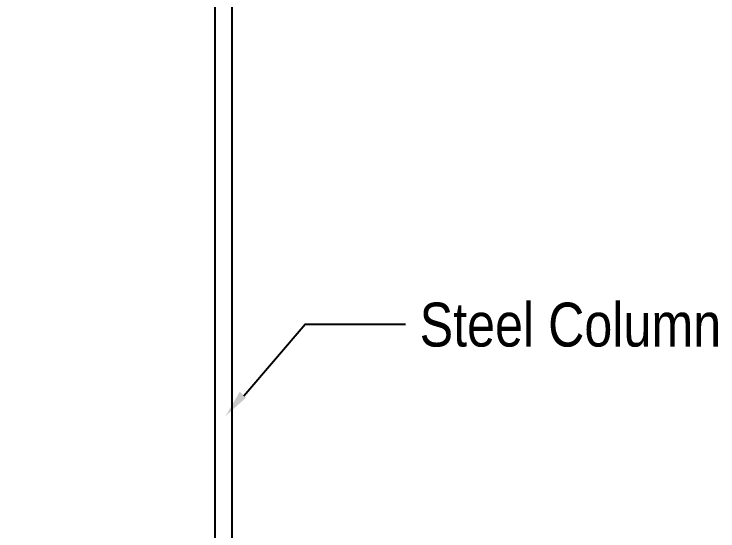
# Model space of a CAD drawing. Header units: metres. Extents: x -941 to 1333, y -28 to 1490.
# Drawn here: x 1026.605 to 1031.419, y 407.929 to 411.463 of the extents above; entities that cross this region are included whole.
import ezdxf

# ---------------------------------------------------------------- set-up
doc = ezdxf.new("R2010")
doc.units = ezdxf.units.M
doc.styles.add('style2A', font='swissc.ttf')

msp = doc.modelspace()

# ---------------------------------------------------------------- linework, layer by layer
at = {"lineweight": 25}
for points in [[(1023.34116, 417.58908), (1028.09313, 417.58908), (1028.09313, 406.38001)], [(1027.98132, 406.38001), (1027.98132, 417.58908)], [(1028.17699, 408.85383), (1028.59628, 409.34301), (1029.28113, 409.34301)]]:
    msp.add_lwpolyline(points, dxfattribs=at)
msp.add_solid([(1028.19097, 408.83986), (1028.0512, 408.71407), (1028.14904, 408.88179)])

# ---------------------------------------------------------------- texts
at = {"insert": (1029.37896, 409.18556), "char_height": 0.3, "attachment_point": 7, "style": 'style2A'}
msp.add_mtext('Steel Column', dxfattribs=at)

doc.saveas('drawing.dxf')
